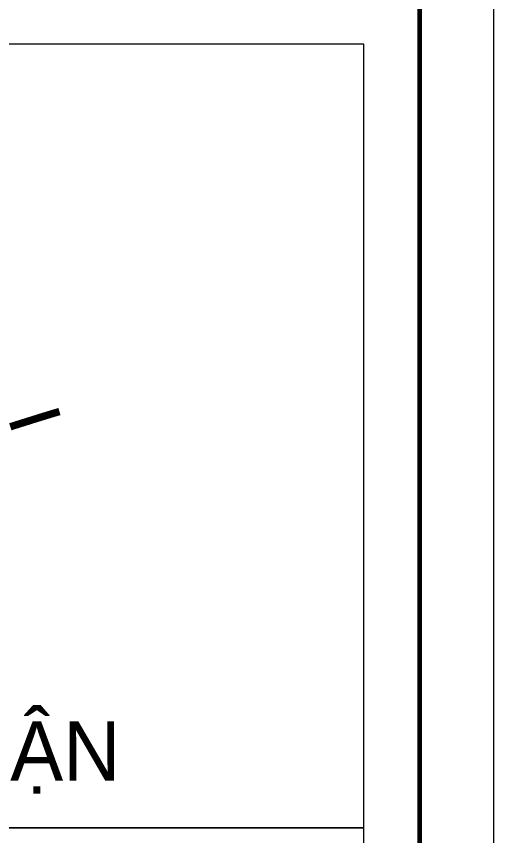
# Model space of a CAD drawing. Header units: millimetres. Extents: x 480521 to 6014615, y -961280 to 187869.
# Drawn here: x 767392 to 768411, y -73452 to -71703 of the extents above; entities that cross this region are included whole.
import ezdxf
from ezdxf.enums import TextEntityAlignment as Align

# ---------------------------------------------------------------- set-up
doc = ezdxf.new("R2010")
doc.units = ezdxf.units.MM
doc.header["$LTSCALE"] = 600
doc.header["$MEASUREMENT"] = 0
doc.layers.get('0').update_dxf_attribs({"lineweight": 0})
doc.layers.get('Defpoints').update_dxf_attribs({"lineweight": 0})
for name, color, linetype, lineweight in [('ISO', 153, 'Continuous', 13), ('Khungten_LCDI', 7, 'Continuous', 25), ('LC Net thay', 7, 'Continuous', 25), ('LC Text1', 3, 'Continuous', 20)]:
    doc.layers.add(name, color=color, linetype=linetype, lineweight=lineweight)
doc.styles.add('Khungten', font='VHAVAN.TTF', dxfattribs={"width": 0.9, "height": 5000})
doc.styles.add('LC 1', font='VHAVANB.TTF')
doc.styles.add('Title', font='VHBLACK.TTF')
doc.styles.add('VNAVANTH', font='VHAVANB.TTF', dxfattribs={"width": 0.6})

# ---------------------------------------------------------------- blocks, each defined once
blk = doc.blocks.new('mr thuan')
at = {"layer": 'ISO', "ltscale": 2, "const_width": 40}
blk.add_lwpolyline([(3678.4, -934.4), (3824.9, -888.3), (3898.2, -865.7), (3943.2, -852.3)], dxfattribs=at)
blk = doc.blocks.new('lcdi fix')
at = {"layer": 'Defpoints', "lineweight": 0}
blk.add_lwpolyline([(-1200, -14850), (-1200, 14850), (40800, 14850), (40800, -14850)], close=True, dxfattribs=at)
at = {"layer": 'Khungten_LCDI', "color": 5, "lineweight": 25}
blk.add_line((40600, -14650), (40600, 14650), dxfattribs=at)
at = {"layer": 'Khungten_LCDI', "color": 5, "lineweight": 60}
blk.add_lwpolyline([(0, -14650), (0, 14650), (40600, 14650), (40600, -14650)], close=True, dxfattribs=at)
at = {"layer": 'Khungten_LCDI', "color": 9, "lineweight": 15}
for points in [[(36750, -5485), (40450, -5485), (40450, -3372.2), (36750, -3372.2)], [(36750, -7517.3), (40450, -7517.3), (40450, -5485), (36750, -5485)]]:
    blk.add_lwpolyline(points, close=True, dxfattribs=at)
at = {"xscale": 0.5, "yscale": 0.5, "zscale": 0.5}
blk.add_blockref('mr thuan', (37658.9, -3936.3), dxfattribs=at)
at = {"color": 7, "style": 'VNAVANTH'}
blk.add_text('ks. hoµng v¨n thuËn', height=160, dxfattribs=at).set_placement((38552.7, -5357.2), align=Align.CENTER)
at = {"color": 7, "style": 'Khungten', "width": 0.8}
for tag, p in [('REVISION', (39498.8, -10746.3)), ('NGAYHT', (39546.1, -11609.4))]:
    blk.add_attdef(tag, text='', height=200, dxfattribs=at).set_placement(p, align=Align.CENTER)
at = {"layer": 'LC Text1', "color": 3, "style": 'LC 1', "width": 1.834006}
for tag, p, p2 in [('TENBANVE1', (36912.7, -8885.8), (40339.1, -8885.8)), ('TENBANVE2', (36912.7, -9562.5), (40339.1, -9562.5))]:
    blk.add_attdef(tag, text='', height=250, dxfattribs=at).set_placement(p, p2, align=Align.FIT)
at = {"layer": 'LC Text1', "style": 'Title', "width": 0.7}
blk.add_attdef('SOBANVE', text='', height=250, dxfattribs=at).set_placement((39562, -13896.2), align=Align.CENTER)

msp = doc.modelspace()

# ---------------------------------------------------------------- block references
at = {"layer": 'LC Net thay', "xscale": 0.7920000205415982, "yscale": 0.7920000205415982, "zscale": 0.7920000205415982}
msp.add_blockref('lcdi fix', (736096.945, -69091.495), dxfattribs=at)

doc.saveas('drawing.dxf')
